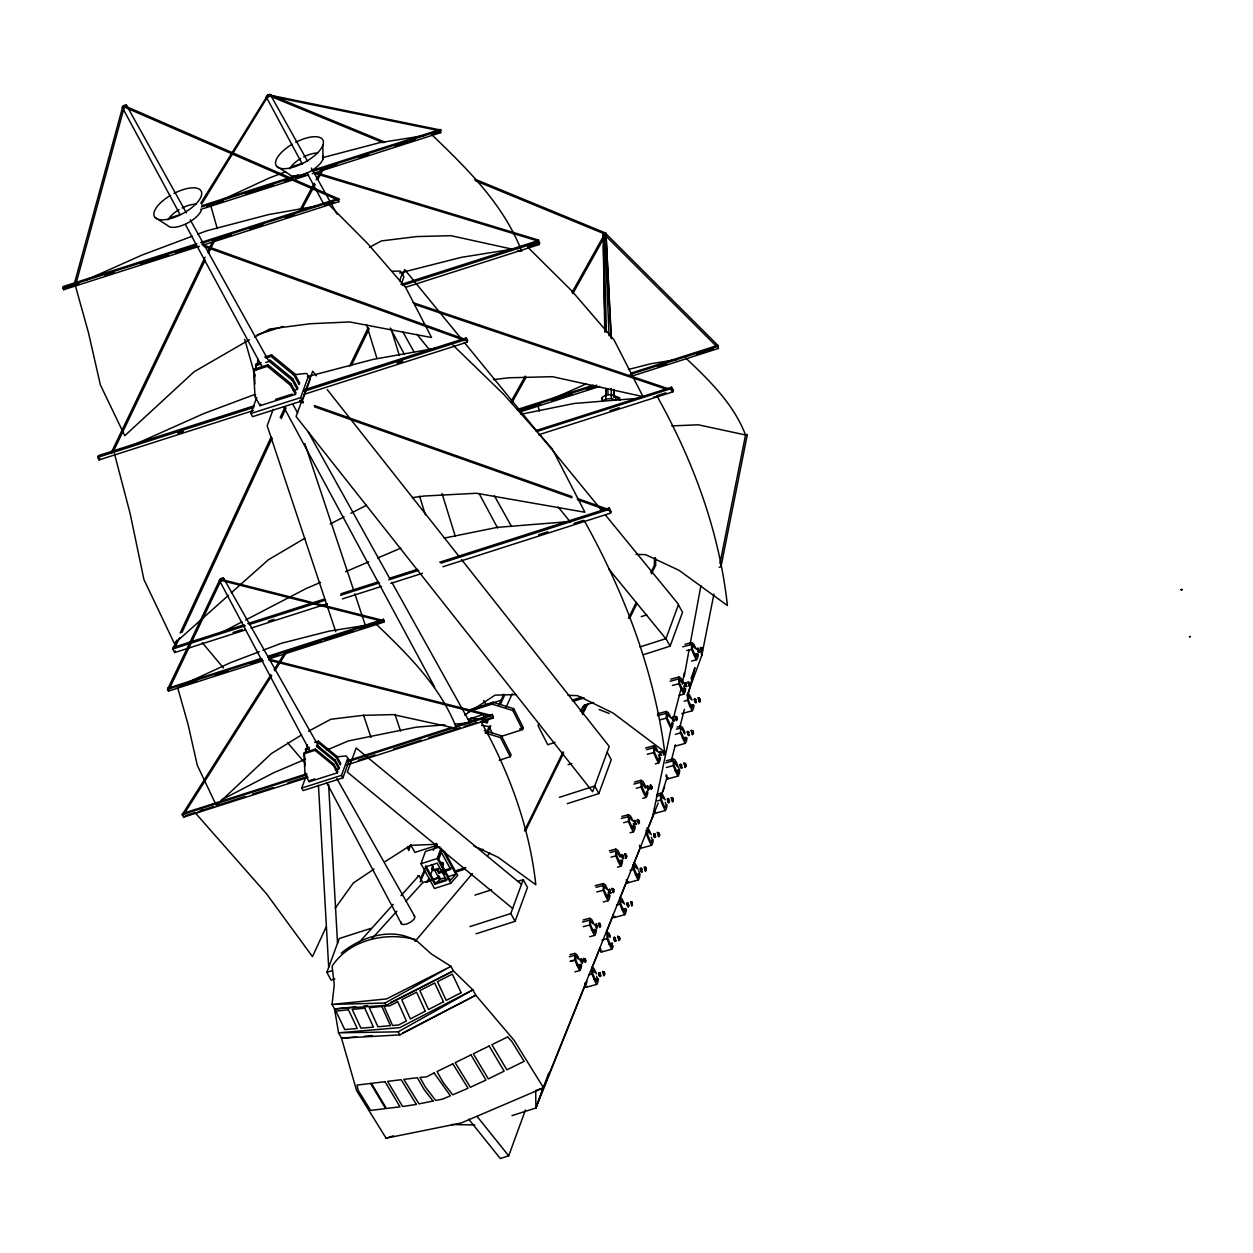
<?xml version="1.0" encoding="UTF-8"?>
<svg xmlns="http://www.w3.org/2000/svg" width="1253" height="1253" viewBox="0 0 1253 1253"><rect width="100%" height="100%" fill="white"/><g stroke="black" fill="none" stroke-linecap="round" stroke-linejoin="round"><path stroke-width="1.5" d="M580.859 959.14L581.329 962.241M582.144 962.774L582.175 961.521M582.614 961.49L582.05 963.212L580.609 959.453L582.128 959.798M582.833 961.317L582.347 962.79L581.784 959.078M585.464 959.14L585.386 961.631M585.871 960.487C585.731 964.873 583.193 956.07 585.433 959.281M597.43 926.359L596.867 928.081L595.629 925.434M597.634 926.202L596.475 927.925L595.394 925.575L596.193 923.712M599.639 925.983L599.686 923.242M599.341 924.683L599.733 923.492M612.889 889.959L612.811 888.769M621.833 854.875L622.302 857.976M623.148 857.256L622.647 858.775M623.602 857.224L623.039 858.947L621.582 855.188L623.101 855.533M625.513 855.533L625.905 854.342M626.751 856.175L626.39 857.616L625.858 856.692M638.043 819.932L638.419 822.407M647.065 786.038L648.271 790.095L648.835 788.372M648.381 788.403L647.879 789.938L646.814 786.336L648.334 786.696M649.038 788.215L648.568 789.672L647.989 785.96M650.746 786.696L651.137 785.506M662.492 750.735L663.777 755.073L663.855 751.44M664.294 751.612L664.215 754.102M664.701 752.959L664.247 754.353L663.698 753.429M672.047 717.499L673.112 721.086M673.597 720.82L673.613 719.567M674.036 720.945L674.067 719.535M674.271 719.363L673.503 721.258L672.266 718.611L672.83 716.888M675.978 717.844L676.322 716.418M677.293 719.676L677.215 718.486M689.839 684.075C689.166 688.492 687.74 678.03 689.933 684.122M697.529 648.349L698.735 652.406L699.299 650.683M698.829 651.967L698.845 650.73M699.503 650.526L698.36 652.249L697.294 648.662L698.798 649.007M702.526 650.824L701.555 647.566L702.056 650.84M600.062 975.053C599.921 979.83 597.054 970.464 599.639 973.565M600.61 974.991C600.438 980.379 597.211 969.806 600.124 973.299M603.57 972.97L603.946 971.795M604.479 972.328L604.385 974.818M604.854 973.691L604.416 975.069L603.899 974.145M614.001 937.416L614.456 940.517L615.145 941.504L615.975 940.784M615.145 939.844L614.659 941.363L613.657 937.761L614.518 937.119L615.223 938.09M615.662 941.191L615.693 939.781M618.653 937.761L618.684 936.79L619.515 937.26M619.843 938.419C618.183 941.896 619.013 932.138 619.922 939.609M628.614 905.261L628.082 906.968L627.455 902.599M628.943 905.073L628.473 906.53L627.941 902.802M646.047 867.875L645.984 870.616L645.076 867.327M645.138 868.517L645.483 867.092L646 868.016M645.937 869.551L645.358 871.399L644.136 867.029L645.436 867.749M646.329 869.175L645.953 870.365L645.467 869.692M654.88 835.986L654.395 837.505L653.831 833.621M655.413 835.923C655.256 841.296 652.014 830.723 654.943 834.232M658.311 832.712L658.671 835.203M658.389 833.903C658.577 829.564 660.848 838.257 658.718 835.062M659.564 834.561L659.188 835.735M668.742 801.168L668.256 802.687L667.254 799.069L668.115 798.427L668.804 799.398M669.259 802.5L669.29 801.09M669.603 800.902L668.742 802.813L667.598 798.725L668.319 799.665M672.25 799.069C672.955 794.606 674.208 805.162 672.156 799.022M684.874 764.659L684.89 763.688L685.736 764.142M686.049 765.317L685.673 766.491L685.203 763.218L686.127 766.491L685.156 765.959M692.173 731.94L692.517 730.499L693.034 731.423M693.426 733.772L693.363 732.598M694.507 698.97L694.945 702.072L696.167 702.745M699.174 698.344C703.027 708.431 695.744 691.969 700.443 700.02M654.583 557.914L654.27 565.573L650.824 572.605M682.227 684.138L684.373 672.689M684.185 676.573L689.056 650.041M690.105 644.355L700.928 585.59M687.02 695.697L701.805 655.382L713.912 594.094M719.958 563.443L745.551 434.979C733.616 403.967 709.558 380.614 685.924 358.17M652.437 817.379L671.639 725.785M661.756 794.151L667.066 777.44M671.389 760.414L675.242 745.269M679.565 728.244L684.373 709.323M688.21 694.178L694.945 667.692L690.967 678.703M673.409 718.188L680.755 689.823M74.225 284.102L122.857 106.317L124.658 105.738M76.026 283.538L124.141 107.617M675.571 745.065A17.871 5.842 76.2 0 1 674.756 746.271L685.203 743.389A30.698 10.024 76.2 0 1 680.583 732.88L680.551 726.145L682.368 727.241A30.698 10.024 76.2 0 1 685.078 732.801M655.648 812.21A17.871 5.842 76.2 0 1 654.833 813.401L665.28 810.534A30.698 10.024 76.2 0 1 660.66 800.025L660.629 793.29L662.445 794.386A30.698 10.024 76.2 0 1 665.155 799.947M680.896 729.606L681.225 728.573L682.384 729.277L684.655 734.023M665.891 775.983A30.698 10.024 76.2 0 0 667.457 778.99L677.904 776.108A30.698 10.024 76.2 0 1 673.284 765.599L673.253 758.864L675.069 759.96A30.698 10.024 76.2 0 1 677.779 765.52M574.892 971.842L579.747 970.558A30.62 10.431 75.3 0 1 574.908 960.127L574.845 953.392L576.756 954.473A30.62 10.431 75.3 0 1 579.591 959.986M589.693 936.711L594.564 935.443A30.62 10.431 75.3 0 1 589.709 924.996L589.646 918.277L591.557 919.342A30.62 10.431 75.3 0 1 594.392 924.855M603.241 901.988L608.112 900.719A30.62 10.431 75.3 0 1 603.257 890.272L603.21 883.553L605.105 884.618A30.62 10.431 75.3 0 1 607.956 890.131M617.478 867.154L620.736 866.293A30.62 10.431 75.3 0 1 615.881 855.862L615.818 849.127L617.729 850.207A30.62 10.431 75.3 0 1 620.564 855.721M630.102 832.728L633.345 831.882A30.62 10.431 75.3 0 1 628.505 821.435L628.442 814.716L630.337 815.781A30.62 10.431 75.3 0 1 633.188 821.295M642.726 798.302L645.968 797.456A30.62 10.431 75.3 0 1 641.113 787.009L641.05 780.29L642.961 781.355A30.62 10.431 75.3 0 1 645.796 786.868M655.335 763.876L658.577 763.03A30.62 10.431 75.3 0 1 653.737 752.583L653.674 745.864L655.57 746.929A30.62 10.431 75.3 0 1 658.42 752.442M673.049 722.965A17.887 6.108 75.3 0 1 671.201 728.604A30.62 10.431 75.3 0 1 666.345 718.173L666.283 711.438L668.194 712.518A30.62 10.431 75.3 0 1 671.028 718.032M678.954 695.462L683.809 694.193A30.62 10.431 75.3 0 1 678.969 683.746L678.907 677.027L680.818 678.092A30.62 10.431 75.3 0 1 683.652 683.605M691.562 661.036L696.433 659.767A30.62 10.431 75.3 0 1 691.578 649.32L691.531 642.601L693.426 643.666A30.62 10.431 75.3 0 1 696.261 649.179M511.991 1115.624L535.908 1107.981L543.865 1085.959M199.368 246.324L63.699 289.725L62.65 287.814L63.12 286.545L196.925 243.724M63.699 289.725L64.169 288.456M253.357 410.561L99.081 459.914L97.687 457.361L98.298 455.653L254.437 405.706M99.081 459.914L99.707 458.222M253.592 370.763L254.155 369.212L267.954 364.795L290.947 383.637L295.99 392.862L295.426 394.413L260.044 405.721L255.001 396.512L253.592 370.763L267.39 366.346L267.954 364.795M255.612 369.478L255.972 364.247L261.141 362.587M257.789 359.282L257.429 364.513M255.001 396.512L255.565 394.961M265.746 362.477L269.207 361.381L269.771 359.83L292.763 378.672L297.807 387.897L297.243 389.448L293.515 390.638M271.024 356.416L271.588 354.865L294.58 373.707L299.639 382.932L299.06 384.483L294.016 375.258L271.024 356.416L265.84 358.076M308.254 376.526L310.211 379.22L302.302 400.788L252.573 416.685L250.851 413.537L256.771 397.373M260.044 405.721L260.624 404.171M203.08 245.134L338.749 201.733L338.169 198.538L200.637 242.549M338.749 201.733L338.169 198.538M245.51 629.899L174.715 652.547L175.295 650.965M260.859 658.514L167.98 688.226L167.557 689.354L168.497 691.061L263.224 660.754M168.497 691.061L167.98 688.226M273.154 409.449L267.171 425.769L335.757 631.7M295.426 394.413L290.383 385.188L290.947 383.637M297.243 389.448L292.2 380.223L292.763 378.672M294.016 375.258L294.58 373.707M302.302 400.788L300.579 397.624L308.489 376.072L306.531 373.378L293.265 374.804M304.73 392.956L296.084 416.513L592.638 791.755L609.24 746.443L461.574 559.59M306.045 389.338L312.702 371.201L316.32 375.806M305.983 778.019L183.611 817.16L184.019 816.048M312.232 173.744L440.664 132.646L440.085 129.513L311.652 170.596M440.664 132.646L440.085 129.513M399.55 280.97L402.182 273.781L400.24 271.087L392.142 271.243M402.73 275.034L404.735 269.599L461.715 339.281M401.273 284.118L403.905 276.929L401.962 274.235M303.915 753.852L304.369 752.599L315.411 749.075L333.815 764.142L337.856 771.535L337.402 772.772L309.099 781.825L305.059 774.448L303.915 753.852L314.957 750.312L315.411 749.075M309.507 747.461L305.826 748.636L305.372 749.874L309.052 748.699M306.828 745.911L307.283 744.674L307.486 748.417M305.059 774.448L305.513 773.211L307.94 777.627M318.325 741.134L317.87 742.371L336.258 757.454L340.299 764.831L340.753 763.594L336.728 756.217L318.325 741.134L314.644 742.309M304.62 389.652L466.32 337.918L465.693 339.61L467.103 342.179L303.539 394.507M347.661 758.457L349.227 760.618L342.899 777.862L303.116 790.596L301.738 788.074L306.155 775.999M467.103 342.179L467.729 340.471L466.32 337.918M268.283 656.149L383.449 619.295L383.966 622.114L268.8 658.968M383.966 622.114L383.449 619.295M337.402 772.772L333.361 765.395L333.815 764.142M334.817 761.417L335.271 760.179L316.868 745.112L316.414 746.349L334.817 761.417L338.843 768.794L335.318 769.922M336.258 757.454L336.728 756.217M338.843 768.794L339.297 767.556L335.271 760.179M342.899 777.862L341.521 775.341L347.833 758.096L346.282 755.935L336.587 756.859M405.627 287.282L539.15 244.57L537.819 242.142L538.414 240.529L401.179 284.431M539.15 244.57L539.73 242.957L538.414 240.529M334.833 978.969L331.121 980.159L326.845 972.359L339.25 938.513L370.841 928.41M410.655 845.18L408.666 850.615L407.429 846.903M444.549 851.367L457.69 875.377L450.751 883.271L434.493 888.487L420.961 863.74L425.472 851.413L439.928 846.793M450.751 883.271L437.219 858.54L441.087 847.983M455.199 726.317L492.272 714.445L493.243 718.094L346.768 764.956M493.243 718.094L492.272 714.445M434.728 884.258L425.284 866.998L437.203 863.176L446.663 880.436L434.728 884.258L435.214 882.942L425.769 865.682M441.244 852.165L450.688 869.425L438.769 873.247L439.255 871.931L437.532 868.799M439.74 562.19L609.256 507.951L608.676 509.532L610.634 513.088L442.967 566.732M610.634 513.088L611.198 511.506L609.256 507.951M538.649 434.791L672.83 391.86L671.06 388.618L671.592 387.193L535.532 430.719M672.83 391.86L673.362 390.435L671.592 387.193M633 375.775L718.408 348.444L717.844 345.342L606.186 233.935M476.062 933.798L515.077 921.315L510.817 913.515L523.221 879.653L517.646 881.439M718.408 348.444L717.844 345.342L630.572 373.253M515.077 921.315L527.497 887.453L523.221 879.653M567.264 803.674L598.856 793.572L611.26 759.71L607.141 752.176M644.105 654.473L670.12 646.156L682.525 612.31L678.406 604.76M468.747 1119.18L500.276 1158.524L508.687 1155.83L525.461 1110.033M658.185 803.032L543.567 1087.808L535.689 1090.502L535.908 1107.981L548.673 1073.163M535.908 1107.981L586.827 981.005M591.917 968.303L599.921 948.349M606.468 932.013L613.015 915.692M619.562 899.372L626.829 881.235M634.112 863.082L640.659 846.762M647.206 830.441L654.473 812.289M661.067 795.859L664.654 786.9M420.475 878.776L425.284 868.125M433.287 850.38L436.498 843.285M486.18 733.24L489.375 726.145M498.992 704.844L503.8 694.193M420.178 881.908L425.002 871.258M435.433 848.187L437.031 844.632M487.574 732.786L490.784 725.691M500.417 704.39L504.426 695.509M427.226 881.83L428.824 878.29M430.437 874.735L432.833 869.41M437.642 858.775L440.054 853.45M505.789 707.992L512.195 693.802M326.093 927.11L312.467 956.634L266.529 893.828L195.64 813.307L202.563 809.72M176.861 640.158L172.773 648.991L174.715 652.547M180.15 633.078L271.181 436.905M280.202 417.468L285.136 406.865M174.559 648.412L179.477 637.808M181.936 632.514L272.167 438.096M281.189 418.659L286.107 408.055M468.168 711.782L492.116 704.123L492.993 702.26L513.683 708.665L523.378 727.742L522.501 729.606L500.495 736.654M481.34 721.775L487.041 722.793L487.934 720.929M522.501 729.606L512.806 710.529L513.683 708.665M499.242 760.242L510.237 756.734L500.558 737.657L501.435 735.793L484.175 730.452M510.237 756.734L511.114 754.87L501.435 735.793M538.931 723.795L538.054 725.659L547.749 744.736L555.079 742.387M169.359 688.79L220.967 580.499M111.063 453.069L205.085 257.178M207.622 251.884L213.558 239.542M112.848 452.505L205.179 260.138M208.562 253.075L215.344 238.963M349.524 366.268L368.241 327.597M351.326 365.688L369.181 328.787M524.412 830.896L563.098 751.831M582.019 713.176L586.326 704.39M628.458 618.293L636.211 602.474M525.727 830.473L563.615 753.147M582.551 714.476L587.72 703.935M629.914 617.823L636.806 603.758M651.45 573.89L655.742 565.103L655.476 557.632M299.639 210.567L314.315 183.236M316.148 179.821L320.737 171.285L322.522 170.721L317.949 179.257M301.44 209.987L315.192 184.379M510.973 401.712L525.273 376.119M571.994 292.529L603.445 236.222M511.819 402.839L526.119 377.247M572.825 293.656L603.335 239.057M200.778 203.19L267.735 95.15L269.536 94.57L384.922 142.106M201.545 204.27L267.594 96.92M270.961 674.662L182.218 814.638L183.611 817.16M274.094 669.713L285.574 651.607M184.019 814.058L271.713 675.727M274.846 670.794L287.376 651.027M335.224 908.174L353.299 883.036L374.13 869.002M582.3 707.679L584.728 704.766M580.202 711.015L585.057 705.157L593.656 702.416M472.428 873.56L415.103 941.41L416.262 941.034C392.549 926.578 361.318 936.508 341.27 953.141M487.37 855.862L489.86 852.917M435.214 884.367L439.599 879.387L445.019 877.664M455.841 874.187L450.391 880.405L438.769 859.198L442.325 849.503L455.841 874.187L448.621 876.505M358.515 943.117L393.254 904.321M400.96 895.707L418.972 875.596L422.809 882.598L405.925 901.205M372.172 938.419L396.841 911.229M228.469 595.316L174.402 643.572L143.923 579.528L130.187 513.761L114.415 453.508M231.304 592.779L268.252 559.872L304.918 538.21M604.792 332.17L603.085 233.309L604.995 232.698L606.029 233.716L611.276 336.932M615.693 396.387L615.818 400.38L611.417 398.564L605.794 399.018L602.239 401.508L602.098 397.514L605.653 395.024L611.276 394.57L615.693 396.387L619.718 400.318M464.659 715.04L495.045 695.149L516.252 694.554M385.344 861.453L410.624 845.336L437.375 844.271M301.644 734.884L271.306 753.601L216.33 805.444L197.301 765.332L188.075 724.422L177.519 687.177M695.619 702.651L694.162 699.299L695.023 698.657L695.728 699.644M696.48 702.338L695.07 699.127L696.104 699.707M700.333 700.944L699.158 699.315M688.633 735.26L687.161 731.924L688.038 731.282L688.727 732.269M689.495 734.963L688.664 735.668L687.96 734.697L687.521 731.595L688.242 732.519M693.332 733.569L692.502 733.099M681.334 767.995L679.862 764.643L680.943 765.238M682.196 767.682L680.786 764.471L681.82 765.05M681.867 768.089C679.956 769.232 679.486 761.824 681.428 764.988M668.601 798.631L669.133 802.359M672.266 798.098L673.112 798.568M673.425 800.714L672.579 800.244M655.711 836.926L654.301 833.715L655.335 834.294M641.599 871.853L640.142 868.517L641.207 869.112M642.46 871.54L641.05 868.345L642.084 868.909M642.147 871.947C640.236 873.106 639.766 865.698 641.708 868.846M627.033 902.959L626.563 904.478L628.051 906.577M632.405 905.089L631.935 901.815L631.872 904.541M600.892 975.993L599.482 972.798L600.516 973.362M698.469 648.271L699.033 651.999M702.432 650.62L701.116 648.96M685.845 682.697L686.409 686.409M686.863 686.143L685.093 685.814L684.671 683.073L685.798 683.652M686.66 686.519C684.608 687.615 684.091 680.05 686.472 683.527M673.237 717.123L673.801 720.835M677.2 719.473L675.884 717.797M660.613 751.534L661.177 755.261M661.631 754.995L659.861 754.651L659.438 751.925L660.55 752.505M661.427 755.355C659.376 756.467 658.859 748.902 661.239 752.364M635.271 824.364L636.399 823.832M636.179 824.208L634.613 823.503L634.206 820.762L635.318 821.341M622.757 854.812L622.71 857.694L623.79 858.258M612.905 888.988L613.782 889.442M611.166 892.684L609.381 892.34L608.974 889.614L610.086 890.194M610.947 893.044C608.989 894.25 608.441 886.811 610.477 889.959M596.585 923.947L597.164 927.659M585.527 962.273L584.18 961.568L583.663 958.263L585.558 960.769M398.203 1031.83L472.851 989.854L475.78 995.211L514.106 1040.319L543.567 1087.808L461.151 1123.017L386.096 1138.178L356.635 1090.69L341.505 1038.173L338.576 1032.817L334.535 1008.931L332.045 1004.389L334.269 984.842L332.092 966.173C349.54 939.562 385.877 931.746 415.307 939.546L431.173 953.831L450.955 966.345L453.429 970.887L472.851 989.854L399.738 1027.632L338.576 1032.817L398.203 1031.83L399.879 1034.884L475.78 995.211L402.667 1032.989M385.016 1003.058L450.955 966.345L386.535 998.923L332.045 1004.389L385.016 1003.058L386.237 1005.298L453.429 970.887L390.748 1002.572M369.478 247.311L381.476 240.905L416.842 236.566L450.97 235.689L512.383 249.175L461.088 257.398L399.613 273.029M308.52 731.204L330.855 719.269L362.603 715.385L393.223 714.586L456.687 728.541C440.367 686.378 407.789 654.473 375.775 623.743M249.472 339.704L194.121 371.749L124.767 435.715L100.365 384.875L88.509 332.844L75.164 284.932M254.547 337.026L269.755 329.006L310.399 323.728L349.759 321.958L431.58 337.558L405.533 287.235L367.63 243.552L329.586 205.335M219.557 633.564L242.111 621.833M245.588 620.031L306.327 588.456L320.596 582.363M211.209 805.209L216.409 802.515M221.593 799.821L273.499 772.835L305.513 759.177M330.244 523.989L344.027 516.862M350.918 513.291L366.424 505.272M215.798 202.751L269.317 177.989L285.778 171.708M551.602 399.19L586.294 383.872M186.305 683.12L230.207 662.806L259.277 651.701M85.705 280.218L141.949 255.095L192.304 236.191M132.285 445.52L203.785 413.568L254.312 394.617M345.577 571.713L368.758 561.814M377.686 558.008L400.882 548.125M326.861 750.077L348.193 740.962L416.278 727.163L444.925 724.861M322.35 157.721L379.769 142.654L423.859 135.684M262.911 650.307L281.079 643.369L329.32 631.089L372.063 624.339M197.708 234.17L206.698 230.803L268.487 214.608L318.591 205.696M124.188 106.991L125.989 106.427L339.5 199.243L202.031 243.223M268.612 95.275L266.811 95.855A2.365 0.971 -28.7 0 0 267.562 97.248A2.365 0.971 -28.7 0 0 270.507 95.024A2.365 0.971 -28.7 0 0 267.735 95.15L383.12 142.685M268.659 95.808L270.46 95.244L441.416 130.187L313.062 171.254M292.419 166.477L301.487 163.579M201.843 205.727L298.621 174.762M201.388 206.98L307.471 173.039M170.721 217.599L179.79 214.702M206.604 206.432L223.347 201.06M245.682 193.917L273.608 184.99M284.776 181.419L290.351 179.633M295.943 177.848L305.246 174.872M320.142 170.095L336.885 164.738M359.219 157.596L368.523 154.62M394.585 146.288L415.056 139.725M433.679 133.773L439.255 131.988M200.558 209.47L308.504 174.934M62.65 287.814L196.455 245.008M66.017 287.861L79.033 283.695M105.048 275.378L114.336 272.402M140.367 264.085L168.247 255.158M175.671 252.777L196.11 246.246M214.702 240.294L231.429 234.938M250.005 229.001L263.02 224.835M285.324 217.709L294.612 214.733M324.355 205.21L333.643 202.25M402.448 285.449L537.819 242.142M528.609 246.512L537.882 243.552M257.272 334.739L283.241 326.438M475.075 180.573L603.085 233.309L604.87 232.745L609.052 335.882M264.696 357.074L271.588 354.865M255.408 365.798L260.577 364.137M275.519 399.409L292.278 394.053M97.687 457.361L253.811 407.413M303.993 391.343L465.693 339.61L202.015 244.476M177.769 433.24L183.345 431.455M397.091 363.072L402.667 361.287M250.851 413.537L300.579 397.624M517.301 409.496L593.436 385.141M518.711 410.138L596.694 385.188M630.118 374.49L717.389 346.58M520.183 410.765L540.607 404.233M551.743 400.662L572.167 394.131M587.03 389.385L596.318 386.41M657.59 366.8L666.878 363.84M696.59 354.333L713.302 348.992M519.729 412.002L599.576 386.457M536.864 431.549L671.06 388.618M609.992 410.702L619.311 407.726M656.588 395.791L665.907 392.815M671.561 390.999L673.362 390.435L413.098 302.662M221.797 578.761L219.995 579.325L167.557 689.354L262.3 659.047M244.131 624.761L173.337 647.409L172.773 648.991L245.416 625.748M247.859 623.571L324.229 599.138M341.004 593.781L378.265 581.862M389.432 578.275L417.374 569.348M249.143 624.558L325.529 600.124M340.424 595.347L379.549 582.833M388.853 579.857L418.659 570.319M441.025 563.161L608.676 509.532L577.414 498.49M233.042 632.499L242.362 629.523M268.44 621.175L274.031 619.389M538.555 534.749L547.874 531.773M573.952 523.441L583.256 520.449M251.086 628.113L327.472 603.68M342.367 598.903L381.492 586.388M390.811 583.412L422.48 573.279M267.876 657.261L383.042 620.423L222.705 579.81L220.904 580.374L381.257 621.002M180.056 686.362L196.768 681.021M215.344 675.069L228.344 670.919M250.647 663.777L259.935 660.817M269.223 657.841L278.511 654.865M285.935 652.484L321.222 641.191M324.95 640.001L352.813 631.089M360.237 628.724L384.389 620.987M719.206 567.28L720.992 566.701L747.352 434.415L745.551 434.979L698.297 424.798L671.827 425.895M641.238 616.648L646.814 614.863M639.97 646.94L665.985 638.623L670.12 646.156M470.877 709.339L492.993 702.26M501.012 700.255L486.148 705.016L483.674 700.49M306.86 773.774L182.625 813.51L182.218 814.638L306.452 774.887M347.645 760.728L451.487 727.507M347.238 761.84L491.865 715.573L268.815 659.141M185.867 815.452L195.139 812.492M200.699 810.707L213.683 806.556M217.395 805.366L245.196 796.469M252.62 794.089L273.013 787.573M287.845 782.827L304.542 777.486M358.311 760.289L374.992 754.948M393.536 749.012L421.353 740.116M428.761 737.735L460.29 727.664M464.002 726.474L476.97 722.323M482.53 720.538L491.802 717.577M309.554 780.588L314.848 778.88M572.182 700.129L581.408 697.185M301.738 788.074L341.521 775.341M573.154 701.398L584.211 697.858M519.713 728.917L523.378 727.742M581.376 710.764L585.041 709.59M568.11 764.659L571.838 763.469M559.418 797.315L594.736 786.023L598.856 793.572M437.187 845.289L414.884 852.416L410.765 844.882M420.961 863.74L437.219 858.54M417.5 876.066L418.972 875.596M439.255 871.931L451.174 868.11M455.011 871.054L465.818 867.593M454.526 871.665L461.731 869.363M439.223 877.241L425.707 882.222L430.797 880.593M422.809 882.598L429.748 880.389M433.225 879.277L438.425 877.617M456.296 871.884L465.302 869.018M435.887 878.964L439.27 877.883M435.214 882.942L447.133 879.136M474.903 895.112L491.63 889.755M326.845 972.359L332.421 970.574M469.938 926.593L510.817 913.515M386.096 1138.178L393.458 1135.844M684.091 701.21L687.584 700.255A30.698 10.024 76.2 0 0 692.204 710.78L681.742 713.646M689.448 705.596L692.94 704.64A12.201 3.994 76.2 0 1 691.844 708.086L688.336 699.973L688.21 695.948L690.591 698.986M677.059 727.1L680.551 726.145M676.401 729.183L679.893 728.228M675.367 734.305L680.583 732.88M682.462 738.221L685.955 737.265A12.201 3.994 76.2 0 1 684.858 740.711L681.334 732.598M666.283 760.775L673.253 758.864M665.609 762.873L672.579 760.947M666.314 767.509L673.284 765.599M675.163 770.94L678.64 769.984A12.201 3.994 76.2 0 1 677.544 773.43L674.036 765.317L673.91 761.291L677.356 766.742M657.152 794.245L660.629 793.29M656.478 796.328L659.971 795.373M657.183 800.98L660.66 800.025M653.205 839.729A17.871 5.842 76.2 0 1 651.419 845.352L640.972 848.234A30.698 10.024 76.2 0 1 639.422 845.227M630.071 870.428L633.564 869.457A30.698 10.024 76.2 0 0 638.184 879.982L627.722 882.848A30.698 10.024 76.2 0 1 626.171 879.841M635.428 874.798L638.92 873.842A12.201 3.994 76.2 0 1 637.824 877.304L634.316 869.19L634.19 865.165L636.571 868.204M616.523 905.136L620 904.18A30.698 10.024 76.2 0 0 624.62 914.706L614.174 917.572A30.698 10.024 76.2 0 1 612.623 914.565M621.88 909.521L625.357 908.566A12.201 3.994 76.2 0 1 624.276 912.027L620.752 903.914L620.642 899.889L623.007 902.912M601.847 940.142L607.078 938.701A30.698 10.024 76.2 0 0 611.699 949.226L601.236 952.092A30.698 10.024 76.2 0 1 599.686 949.085M608.958 944.042L612.435 943.086A12.201 3.994 76.2 0 1 611.339 946.548L607.83 938.434L607.705 934.409L610.086 937.448M588.503 974.881L591.98 973.926A30.698 10.024 76.2 0 0 596.6 984.435L586.153 987.301A30.698 10.024 76.2 0 1 584.603 984.31M593.859 979.251L597.352 978.295L596.585 976.275M307.33 376.636L373.081 359.407L435.887 348.224M685.031 644.293L691.531 642.601M682.728 646.814L690.842 644.7M686.722 650.589L691.578 649.32M693.943 654.473L697.185 653.627A12.217 4.166 75.3 0 1 696.057 657.089L692.361 649.038L692.236 645.013L694.726 648.02M695.039 654.959L698.281 654.113A17.887 6.108 75.3 0 1 696.433 659.767M670.794 679.142L678.907 677.027M670.12 681.24L678.218 679.11M672.469 685.438L678.969 683.746M681.319 688.899L684.577 688.054L683.762 686.033M666.283 711.438L658.185 713.568L657.496 715.651L665.609 713.537M659.861 719.864L666.345 718.173M645.561 747.994L653.674 745.864M646.501 749.654L652.985 747.963M647.237 754.29L653.737 752.583M634.566 781.982L641.05 780.29M633.877 784.08L640.377 782.373M636.242 788.278L641.896 786.727L641.755 782.702L645.358 788.09M621.942 816.408L628.442 814.716M621.269 818.491L627.753 816.799M623.634 822.704L628.505 821.435M630.854 826.588L634.096 825.743L633.298 823.722M609.334 850.834L615.818 849.127M610.274 852.494L615.145 851.226M611.01 857.13L615.881 855.862M618.246 861.015L621.488 860.153A12.217 4.166 75.3 0 1 620.36 863.63L616.664 855.564L616.523 851.539L620.125 856.942M595.097 885.667L603.21 883.553M596.036 887.343L602.521 885.652M596.773 891.979L603.257 890.272M605.622 895.425L608.864 894.579L608.065 892.559M583.162 919.968L589.646 918.277M582.473 922.067L588.973 920.36M583.225 926.687L589.709 924.996M592.074 930.149L595.316 929.303A12.217 4.166 75.3 0 1 594.188 932.765L590.492 924.714L590.351 920.689L592.841 923.696M569.974 954.676L574.845 953.392M569.301 956.759L574.156 955.491M570.82 961.098L575.691 959.829L579.372 967.896A12.217 4.166 75.3 0 0 580.515 964.418L577.257 965.28M570.037 961.396L574.908 960.127M628.505 369.447L651.247 363.652L676.291 359.689M521.029 414.257L574.156 403.466L638.043 398.344M444.173 538.132L497.284 527.372L570.601 521.483M412.425 497.629L424.031 496.031L476.469 493.259L584.916 512.242L552.26 448.887L503.643 394.272L453.022 345.186M493.494 379.643L508.624 377.795L552.354 376.667L643.024 396.606L614.033 339.892L571.681 290.79L527.435 246.888M483.016 849.377L480.244 849.675L479.758 848.406M355.93 1006.77L334.535 1008.931L386.237 1005.298M363.715 1006.002L367.615 1005.611M356.792 1036.873L341.505 1038.173L399.879 1034.884M364.451 1036.231L372.094 1035.573M653.533 397.107L657.402 396.794C693.457 461.323 719.363 531.726 727.398 605.497L679.016 570.303L645.561 554.656L636.038 554.39M454.479 724.093L467.839 723.028M451.581 1124.552L474.824 1124.928M568.001 695.305L577.555 695.666L613.03 713.004L664.701 751.941C653.956 670.073 624.166 592.23 584.117 520.402M470.83 717.875L486.023 720.585M475.639 720.757L468.058 719.394L482.922 714.633L487.057 722.793M481.559 725.299L489.015 726.646L492.429 733.365M270.554 96.199L439.631 130.766M517.959 250.412L521.687 251.242C503.502 204.255 467.197 168.701 431.518 134.463M268.909 660.19L490.08 716.152M492.116 704.123L512.806 710.529M485.036 732.848L500.558 737.657M414.994 304.495L666.032 389.135M299.639 400.349L303.32 401.649M314.362 405.549L571.885 496.533M299.686 401.586L303.367 402.886M314.393 406.771L571.932 497.754M577.445 499.712L606.891 510.112M203.879 246.371L463.908 340.189M599.091 709.511L609.177 713.458M475.075 179.257L604.87 232.745M616.962 396.715L619.624 397.812L619.984 399.644M125.989 107.774L337.699 199.822M473.712 845.885L498.067 857.271L535.814 884.743C529.533 827.184 509.329 772.287 481.215 721.947M646.767 828.108L648.584 829.204A30.698 10.024 76.2 0 1 651.294 834.764M633.517 862.737L635.349 863.834A30.698 10.024 76.2 0 1 638.043 869.378M276.631 166.257L289.459 174.48A19.312 7.941 -28.7 0 0 309.789 171.645A19.312 7.941 -28.7 0 0 323.227 156.03M154.933 217.38L167.761 225.603A19.312 7.941 -28.7 0 0 185.084 224.271A19.312 7.941 -28.7 0 0 201.279 210.347M269.207 361.381L292.2 380.223M267.39 366.346L290.383 385.188M314.957 750.312L333.361 765.395M521.499 884.367L356.165 747.978L347.332 772.083L512.665 908.472M605.779 235.893L716.043 345.906M287.626 742.669L303.806 761.73M202.203 642.585L223.394 667.927M464.205 342.32L536.065 430.171M539.777 434.713L601.722 510.457M605.434 515.014L678.531 604.385L665.907 638.826L608.927 569.144M416.889 334.332L429.278 349.477M558.133 507.026L570.522 522.172M477.158 1116.486L508.687 1155.83M327.221 389.589L459.146 556.536M702.103 648.49L700.349 647.472L701.633 651.811L701.711 648.161M697.764 648.381L698.407 649.242M689.495 682.901L687.725 681.883L689.025 686.237L689.087 682.587M676.871 717.327L675.116 716.309L676.401 720.663L676.463 717.014M664.247 751.753L663.276 751.095L663.667 753.57M651.09 787.855L652.061 788.513L651.685 786.038M639.014 820.59C636.383 818.491 640.722 826.761 639.061 820.464L638.544 823.926L637.26 819.572L639.155 822.078M636.007 821.201L634.926 820.652L635.944 824.098M635.71 821.107L634.441 820.464L634.926 823.55M610.759 890.053L609.694 889.489L610.712 892.95M600.234 924.166L598.48 923.132L599.764 927.486L600.234 924.166L600.657 926.5L599.686 925.842M581.079 959.171L581.737 960.033M694.616 699.033L695.227 699.894M689.119 732.316L688.085 731.752L689.056 735.213M615.599 938.152L614.581 937.573L615.552 941.05M604.432 972.469L603.492 971.795L603.852 974.286M223.582 578.181L319.562 747.994M336.838 778.552L414.571 916.1M270.397 94.695L307.58 161.261M311.386 168.09L329.492 200.527M331.403 203.941L337.12 214.185M402.886 331.951L414.336 352.438M494.387 495.812L511.553 526.526M126.443 105.158L186.399 212.932M190.205 219.776L268.22 360.065M292.967 404.531L297.713 413.083M308.191 431.909L390.012 579.027M391.923 582.441L469.938 722.73M682.102 682.431L679.612 679.439L679.752 683.465L683.433 691.515A12.217 4.166 75.3 0 0 684.577 688.054M669.478 716.857L667.003 713.865L667.129 717.875L670.825 725.941A12.217 4.166 75.3 0 0 671.953 722.48M656.87 751.283L654.379 748.276L654.52 752.301L658.201 760.367A12.217 4.166 75.3 0 0 659.329 756.89L658.53 754.87M631.637 820.12L629.147 817.128L629.288 821.138L632.969 829.204A12.217 4.166 75.3 0 0 634.096 825.743M606.405 888.972L603.915 885.965L604.04 889.99L607.736 898.041A12.217 4.166 75.3 0 0 608.864 894.579M578.04 958.811L575.55 955.804L575.691 959.829M441.98 869.723L444.564 874.422M436.201 868.533L438.769 873.247M438.628 875.424L440.508 878.87M431.486 864.57L439.599 879.387M122.402 107.57L179.852 214.2M185.413 224.506L262.316 367.254M283.632 406.802L434.681 687.13M266.356 97.108L302.427 164.315M307.048 172.945L323.697 203.957M390.294 328.067L404.171 353.91M479.1 493.525L497.598 527.999M219.541 580.593L310.055 751.361M326.516 782.405L401.493 923.853M666.22 774.62L667.097 776.312M663.683 798.756L661.302 795.718L661.412 799.743L664.936 807.856A12.201 3.994 76.2 0 0 666.032 804.41L665.265 802.374M649.806 833.574L647.425 830.535L647.55 834.561L651.059 842.674A12.201 3.994 76.2 0 0 652.155 839.228L651.403 837.192M600.015 947.722L600.892 949.414M595.003 972.657L592.622 969.618L592.732 973.644L596.256 981.757A12.201 3.994 76.2 0 0 597.352 978.295M584.932 982.947L585.793 984.623M641.896 786.727L645.593 794.778A12.217 4.166 75.3 0 0 646.72 791.316M304.792 443.531L353.597 590.1M354.834 593.812L365.343 625.341M394.993 714.398L400.553 731.094M363.558 715.181L370.982 737.437M391.234 329.273L399.315 355.398M442.027 493.463L455.309 536.378M366.487 324.543L376.871 358.123M419.598 496.188L425.362 514.842M676.918 717.186L677.309 718.549M651.764 787.651L650.448 784.817L649.853 786.665L651.168 789.5L651.983 787.338L651.09 785.255L651.043 787.996M626.845 856.222L625.858 854.107L625.811 856.833M613.829 889.301L613.782 892.042L612.795 889.912M599.827 923.837L600.359 925.638M584.431 959.751L584.838 961.098M210.614 205.147L217.27 228.61M244.727 339.344L255.142 376.041M693.066 731.282L693.457 732.645M692.079 731.877L692.455 733.24M537.913 405.518L539.448 410.984M700.897 651.591L701.805 655.382M603.085 233.309L603.319 239.809M602.098 397.514L602.693 400.553M687.584 700.255L687.537 693.52L689.354 694.616A30.698 10.024 76.2 0 1 692.063 700.176M646.094 830.191L646.799 834.843A30.698 10.024 76.2 0 0 651.419 845.352M632.859 864.821L633.564 869.457M620 904.18L619.969 897.461L621.786 898.558A30.698 10.024 76.2 0 1 624.495 904.102M607.078 938.701L607.032 931.981L608.864 933.078A30.698 10.024 76.2 0 1 610.415 936.069M591.98 973.926L591.949 967.191L593.765 968.287A30.698 10.024 76.2 0 1 596.475 973.847M328.599 784.394L337.527 943.227M318.45 785.255L328.693 967.332M305.826 748.636L306.045 752.38M304.369 752.599L305.106 765.708M255.972 364.247L256.27 369.76M254.155 369.212L254.97 383.919M613.939 389.511L614.33 397.295M605.904 233.074L611.151 338.655M613.672 389.495L614.064 397.311M605.872 247.796L606.186 255.534M607.094 276.85L607.251 280.719M611.119 388.43L611.433 396.214M611.276 394.57L611.417 398.564M605.653 395.024L605.794 399.018M604.463 245.964L604.572 249.833M603.821 232.792L606.405 332.186M607.862 388.696L608.018 394.554M603.429 245.666L604.588 308.144M604.807 319.86L604.995 329.617M606.123 390.153L606.233 396.011M605.779 388.399L605.904 396.152M322.867 145.223L322.976 159.225M441.416 862.393A6.422 2.647 -28.7 0 1 441.776 866.387M439.255 868.298A6.422 2.647 -28.7 0 1 432.645 869.942A6.422 2.647 -28.7 0 1 433.256 866.105M441.604 862.722A6.422 2.647 -28.7 0 1 441.949 866.731M439.427 868.627A6.422 2.647 -28.7 0 1 432.05 868.392M289.694 168.716A19.312 7.941 -28.7 0 1 300.798 158.489M303.727 156.891A19.312 7.941 -28.7 0 1 317.745 153.054M295.708 142.294A26.642 10.964 -28.7 0 1 322.24 146.648A26.642 10.964 -28.7 0 1 282.442 168.654A26.642 10.964 -28.7 0 1 292.278 144.189M167.996 219.839A19.312 7.941 -28.7 0 1 179.101 209.611M182.03 208.014A19.312 7.941 -28.7 0 1 196.048 204.176M174.01 193.416A26.642 10.964 -28.7 0 1 200.543 197.77A26.642 10.964 -28.7 0 1 160.744 219.776A26.642 10.964 -28.7 0 1 170.58 195.311M667.066 804.912A17.871 5.842 76.2 0 1 665.28 810.534M614.988 916.382A17.871 5.842 76.2 0 1 614.174 917.572M626.406 909.067A17.871 5.842 76.2 0 1 624.62 914.706M586.968 986.111A17.871 5.842 76.2 0 1 586.153 987.301M598.386 978.797A17.871 5.842 76.2 0 1 596.6 984.435M586.749 982.242A12.201 3.994 76.2 0 1 586.169 984.075M602.051 950.902A17.871 5.842 76.2 0 1 601.236 952.092M613.171 945.937A17.871 5.842 76.2 0 1 611.699 949.226M693.974 705.141A17.871 5.842 76.2 0 1 692.204 710.78M668.272 777.784A17.871 5.842 76.2 0 1 667.457 778.99M677.904 776.108A17.871 5.842 76.2 0 0 679.69 770.485A30.698 10.024 76.2 0 0 678.327 766.867M686.989 737.766A17.871 5.842 76.2 0 1 685.203 743.389M628.536 881.658A17.871 5.842 76.2 0 1 627.722 882.848M638.184 879.982A17.871 5.842 76.2 0 0 639.97 874.343A30.698 10.024 76.2 0 0 638.607 870.725M609.96 895.065A17.887 6.108 75.3 0 1 608.112 900.719M581.596 964.904A17.887 6.108 75.3 0 1 579.747 970.558M596.397 929.789A17.887 6.108 75.3 0 1 594.564 935.443M622.569 860.639A17.887 6.108 75.3 0 1 620.736 866.293M647.817 791.802A17.887 6.108 75.3 0 1 645.968 797.456M660.425 757.376A17.887 6.108 75.3 0 1 658.577 763.03M635.193 826.228A17.887 6.108 75.3 0 1 633.345 831.882M685.657 688.539A17.887 6.108 75.3 0 1 683.809 694.193M413.803 915.598A7.612 3.132 -28.7 0 1 409.214 922.897A7.612 3.132 -28.7 0 1 401.352 922.114M612.028 888.424L613.312 892.762L613.39 889.113L612.028 888.424M624.652 853.998L625.936 858.336L625.999 854.703L624.652 853.998M602.568 971.482L603.789 975.852L603.868 972.203L602.568 971.482M617.651 936.273L618.872 940.643L618.951 936.993L617.651 936.273M630.588 901.753L631.81 906.107L631.888 902.473L630.588 901.753M657.371 832.399L658.608 836.769L658.671 833.12L657.371 832.399M671.248 797.581L672.469 801.951L673.049 800.103L671.248 797.581M683.856 763.155L685.093 767.525L685.156 763.876L683.856 763.155M691.17 730.436L692.392 734.806L692.47 731.157L691.17 730.436M698.156 697.811L699.378 702.181L699.456 698.532L698.156 697.811M1181.25 589.803L1182.033 589.552L1181.25 589.803M1189.536 636.806L1190.35 636.461L1189.551 636.775M1181.313 589.709L1182.08 589.458L1181.281 589.771M396.841 1002.196L390.012 1005.72L384.029 1006.222L392.581 1025.502L398.579 1025.001L406.364 1020.976L397.796 1001.711L396.841 1002.196M425.268 1011.202L410.326 1018.924L401.743 999.706L416.607 992.188L425.268 1011.202M443.468 1001.805L428.526 1009.526L419.849 990.559L434.713 983.041L443.468 1001.805M461.167 992.658L446.225 1000.38L437.469 981.647L452.333 974.129L461.167 992.658M434.118 1072.975L426.678 1076.828L419.974 1077.408L425.362 1087.056L435.715 1100.494L442.716 1099.085L450.407 1095.795L434.118 1072.975M452.834 1063.813L437.015 1071.55L443.217 1082.529L452.693 1094.824L468.074 1088.246L452.834 1063.813M470.987 1054.916L455.184 1062.654L470.361 1087.275L485.976 1080.055L470.987 1054.916M489.156 1046.02L473.336 1053.773L488.325 1078.896L504.145 1071.158L489.156 1046.02M507.669 1036.951L491.865 1044.689L506.854 1069.827L524.161 1061.354L511.804 1041.431L507.669 1036.951M316.351 172.695L314.55 173.274L536.895 240.701L538.696 240.137L316.351 172.695M416.341 1104.41L402.605 1106.493L387.616 1081.37L401.195 1079.71L416.341 1104.41M433.021 1101.042L419.019 1103.877L403.795 1079.381L417.374 1077.721L423.812 1089.076L433.021 1101.042M370.59 1083.438L357.011 1085.098L358.264 1090.486L370.622 1110.409L385.579 1108.576L370.59 1083.438M385.016 1081.684L371.436 1083.344L386.425 1108.466L400.005 1106.822L385.016 1081.684M348.475 1009.793L335.898 1011.061L344.732 1029.559L357.246 1028.494L348.475 1009.793M364.764 1008.164L352.187 1009.417L360.942 1028.18L373.441 1027.131L364.764 1008.164M381.852 1006.441L369.275 1007.71L377.92 1026.755L390.435 1025.69L381.852 1006.441M220.591 580.765A2.365 0.971 -28.7 0 0 223.692 578.416A2.365 0.971 -28.7 0 0 220.418 578.964A2.365 0.971 -28.7 0 0 220.591 580.765M123.436 107.742A2.365 0.971 -28.7 0 0 126.537 105.409A2.365 0.971 -28.7 0 0 123.28 105.941A2.365 0.971 -28.7 0 0 123.436 107.742"/></g></svg>
